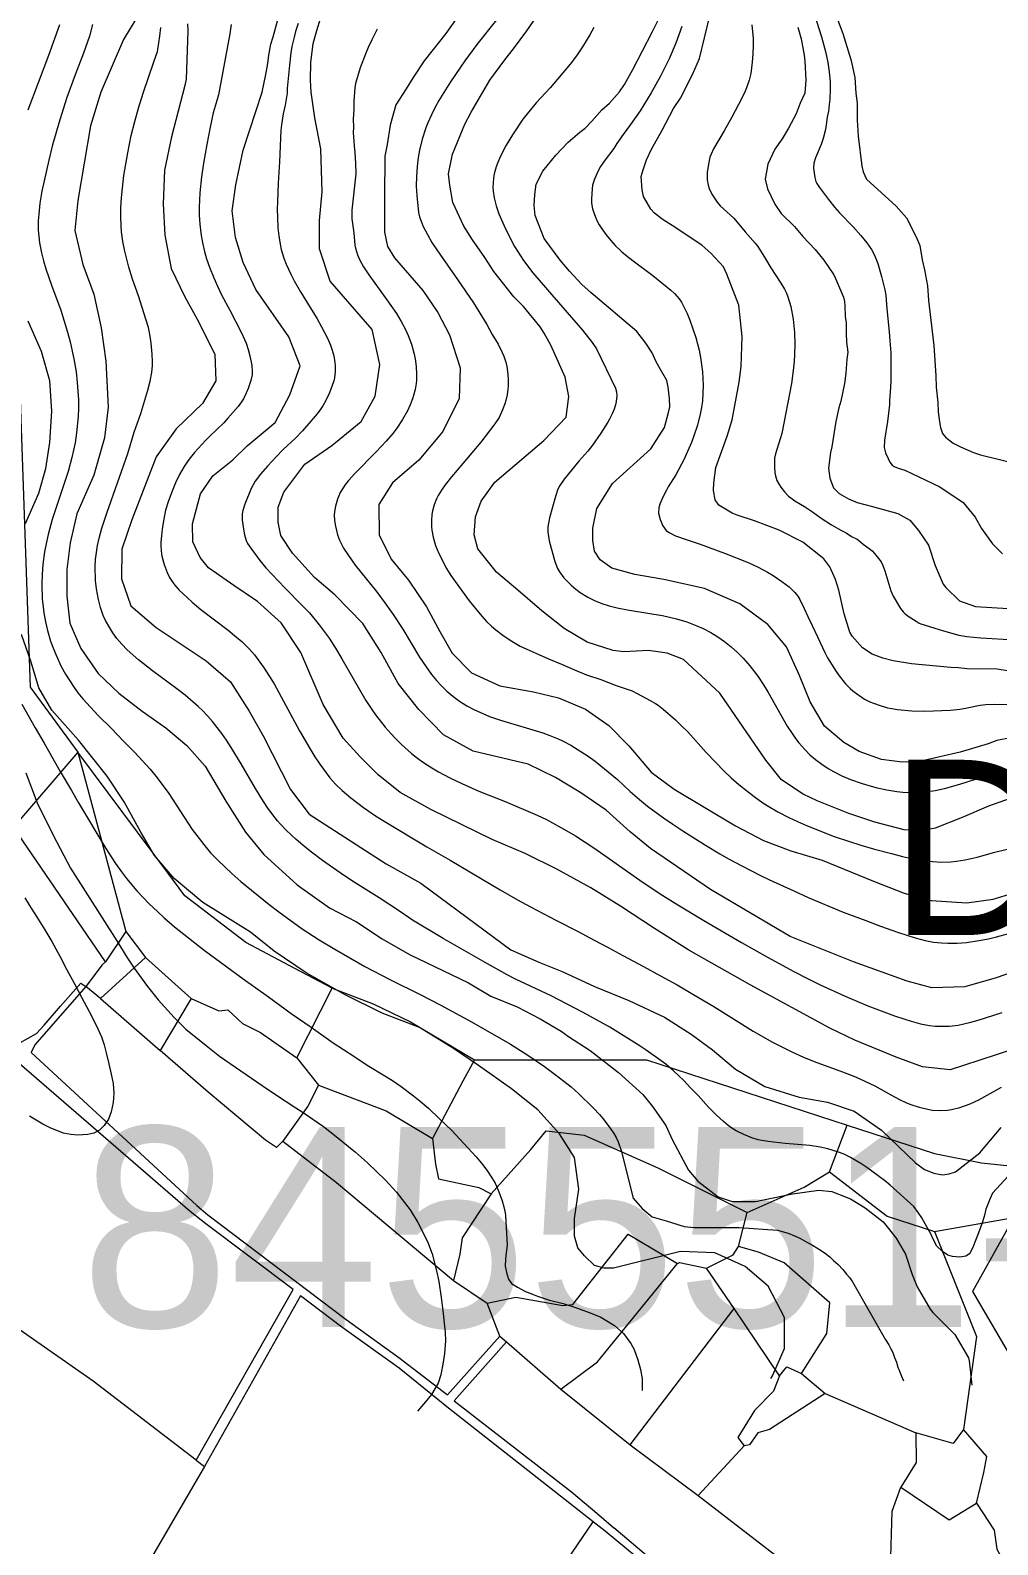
# Model space of a CAD drawing. Header units: metres. Extents: x 548946 to 557077, y 1838800 to 1845419.
# Drawn here: x 551254 to 551640, y 1842373 to 1842978 of the extents above; entities that cross this region are included whole.
import ezdxf
from ezdxf.enums import TextEntityAlignment as Align

# ---------------------------------------------------------------- set-up
doc = ezdxf.new("R2010")
doc.units = ezdxf.units.M
doc.header["$LTSCALE"] = 28
for name, color, linetype, lineweight in [('1', 7, 'Continuous', 13), ('10', 7, 'Continuous', 13), ('2', 7, 'Continuous', 13), ('55', 7, 'Continuous', 35)]:
    doc.layers.add(name, color=color, linetype=linetype, lineweight=lineweight)
doc.layers.add('61', color=7, linetype='Continuous')

msp = doc.modelspace()

# ---------------------------------------------------------------- linework, layer by layer
at = {"layer": '1'}
for points in [[(551298.32, 1842986.31), (551291.15, 1842974.49), (551282.12, 1842953.39), (551277.95, 1842940.03), (551272.87, 1842910.09), (551271.64, 1842898.13), (551274.9, 1842884.53), (551279.35, 1842872.77), (551282.2, 1842859.25), (551284.12, 1842846), (551285, 1842827.56), (551283.54, 1842815.32), (551279.31, 1842800.4), (551272.56, 1842784.9), (551269.84, 1842773.41), (551268.45, 1842762.73), (551268.48, 1842752.1), (551269.71, 1842741.23), (551274.09, 1842731.14), (551281.04, 1842721.11), (551289.28, 1842713.32), (551298.62, 1842706.06), (551308, 1842699.45), (551316.4, 1842692.46), (551323.79, 1842684.17), (551332.02, 1842670.16), (551339.92, 1842657.79), (551347.26, 1842648.85), (551360.45, 1842636.75), (551373.39, 1842627.6), (551384.21, 1842621.95), (551394.4, 1842615.18), (551405.43, 1842608.91), (551428.89, 1842597.57), (551437.86, 1842592.21), (551448.38, 1842587.95), (551457.54, 1842583.13), (551465.93, 1842578.21), (551468.92, 1842576.12), (551477.52, 1842570.58), (551488.87, 1842561.75), (551498.65, 1842552.99), (551502.5, 1842548.15), (551507.72, 1842540.63), (551510.24, 1842534.98), (551516.83, 1842522.7), (551520.62, 1842518.38), (551528.66, 1842512.12), (551534.34, 1842510.24), (551543.55, 1842510.22), (551558.35, 1842513.24), (551568.93, 1842514.69), (551574.05, 1842514.16), (551581.54, 1842511.33), (551587.45, 1842507.66), (551594.63, 1842502.08), (551599.72, 1842495.58), (551603.5, 1842489.18), (551606.2, 1842481.09), (551608.11, 1842476.14), (551613.38, 1842467.2), (551614.45, 1842465.91), (551623.21, 1842457.01), (551628.66, 1842447.71), (551628.93, 1842446.57), (551630.02, 1842436.78)], [(551645.34, 1842671.25), (551636.65, 1842668.19), (551626.19, 1842663.64), (551615.31, 1842659.43), (551610.1, 1842658.25), (551602.95, 1842658.66), (551591.28, 1842661.75), (551580.86, 1842665.24), (551568.17, 1842670.27), (551562.7, 1842672.95), (551553.95, 1842678.64), (551547.66, 1842686.49), (551529.34, 1842713.28), (551514.85, 1842726.81), (551508.29, 1842729.25), (551500.9, 1842730.33), (551491.06, 1842729.79), (551486.68, 1842730.33), (551476.35, 1842733.63), (551467.23, 1842739.11), (551458.18, 1842746.15), (551448.72, 1842754.43), (551440.16, 1842761.67), (551432.72, 1842771.01), (551431.26, 1842776.58), (551431.81, 1842783.77), (551433.99, 1842790.06), (551439.43, 1842797.61), (551459.02, 1842814.21), (551467.96, 1842823.63), (551469.07, 1842831.83), (551467.57, 1842839.5), (551464.82, 1842845.79), (551461.79, 1842852.31), (551459.21, 1842857.09), (551457.64, 1842859.71), (551450.86, 1842867.83), (551447.11, 1842871.72), (551439.11, 1842881.73), (551435.41, 1842887.4), (551430.54, 1842894.47), (551427.12, 1842899.92), (551422.74, 1842909.33), (551421.43, 1842916.29), (551420.92, 1842920.81), (551422.56, 1842928.62), (551427.54, 1842940.62), (551430.03, 1842945.48), (551437.46, 1842958.27), (551443.4, 1842966.32), (551446.96, 1842970.79), (551452.23, 1842978), (551460.72, 1842990.41)], [(551253.04, 1842946.36), (551261.32, 1842968.28), (551265.76, 1842980.5)], [(551278.79, 1842980.53), (551277.51, 1842975.83)], [(551334.14, 1842980.47), (551333.65, 1842976.74), (551329.13, 1842952.34), (551328.09, 1842949.17), (551327, 1842945.2), (551325.7, 1842939.4), (551324.4, 1842932.59), (551323.09, 1842925.13), (551322.28, 1842919.59), (551321.65, 1842913.28), (551321.45, 1842910.26), (551321.35, 1842907.29), (551321.41, 1842904.28), (551321.64, 1842900.66), (551322.16, 1842896.19), (551322.83, 1842892.64), (551323.53, 1842889.72), (551324.33, 1842886.91), (551325.46, 1842883.56), (551327.17, 1842879.27), (551328.65, 1842875.93), (551330.34, 1842872.49), (551333.61, 1842866.4), (551338.23, 1842857.24), (551339.51, 1842854.57), (551340.1, 1842853.12), (551340.94, 1842850.56), (551341.59, 1842848.04), (551342.38, 1842844.19), (551342.58, 1842841.79), (551342.51, 1842840.51), (551342.06, 1842838.3), (551340.92, 1842835), (551340.06, 1842832.91), (551339.02, 1842830.87), (551338.33, 1842829.77), (551336.88, 1842827.86), (551332.82, 1842823.13), (551331.17, 1842821.34), (551325.59, 1842816), (551323.83, 1842814.2), (551319.5, 1842809.49), (551317.85, 1842807.5), (551316.95, 1842806.28), (551315.33, 1842803.88), (551313.44, 1842800.64), (551311.89, 1842797.39), (551310.52, 1842793.97), (551309.13, 1842790.2), (551307.95, 1842786.4), (551307.2, 1842782.91), (551306.59, 1842778.84), (551306.25, 1842776.22), (551306.05, 1842773.69), (551306.03, 1842772.37), (551306.17, 1842770.12), (551306.5, 1842767.98), (551307.33, 1842764.73), (551308.55, 1842761.56), (551309.55, 1842759.56), (551310.8, 1842757.58), (551311.64, 1842756.49), (551313.42, 1842754.52), (551316.51, 1842751.52), (551318.58, 1842749.66), (551322.07, 1842746.76), (551332.95, 1842738.54), (551336.32, 1842735.73), (551338.39, 1842733.89), (551341.29, 1842731.06), (551343.49, 1842728.58), (551345.64, 1842725.72), (551347.29, 1842723.33), (551351.27, 1842717.08), (551361.48, 1842698.3), (551365.56, 1842691.21), (551367.61, 1842687.9), (551369.6, 1842684.93), (551373.59, 1842679.5), (551375.82, 1842676.92), (551378.45, 1842674.43), (551382.01, 1842671.46)], [(551656.39, 1842574.3), (551632.85, 1842566.56), (551621.39, 1842562.79), (551610.34, 1842564.01), (551599.74, 1842567.87), (551583.33, 1842574.64), (551573.26, 1842579.48), (551541.53, 1842596.78), (551516.98, 1842610.57), (551503.19, 1842619.23), (551489.63, 1842628.17), (551477.82, 1842635.51), (551464.3, 1842643.03), (551451.59, 1842649.22), (551438.44, 1842654.84), (551413.86, 1842666.82), (551401.6, 1842673.59), (551392.81, 1842680.66), (551385.69, 1842687.81), (551378.9, 1842695.39), (551370.88, 1842708.78), (551361.92, 1842729.58), (551354.09, 1842741.44), (551344.73, 1842749.87), (551335.24, 1842756.34), (551325.11, 1842763.33), (551321.72, 1842767.53), (551318.84, 1842773.73), (551318.67, 1842780.94), (551321.93, 1842792.99), (551326.8, 1842800.08), (551334.82, 1842806.6), (551340.59, 1842812.12), (551351.75, 1842821.43), (551357.62, 1842832.54), (551361.76, 1842844.08), (551357.19, 1842855.7), (551343.95, 1842874.53), (551338.97, 1842885.32), (551335.9, 1842895.32), (551334.56, 1842906.04), (551335.99, 1842916.47), (551338.92, 1842930.32), (551346.54, 1842953.46), (551348.02, 1842960.49), (551348.79, 1842964.89), (551349.17, 1842968.24), (551349.94, 1842972.65), (551350.87, 1842975.55), (551353.02, 1842983.42)], [(551360.92, 1842980.92), (551359.88, 1842977.61), (551359.28, 1842975.43), (551358.44, 1842971.69), (551358.02, 1842969.2), (551357.41, 1842964.23), (551356.56, 1842954.93), (551356.49, 1842953.03), (551356.07, 1842950.65), (551355.77, 1842948.23), (551354.9, 1842944.76), (551354.26, 1842940.32), (551354.03, 1842938.2), (551353.46, 1842925.58), (551352.93, 1842917.08), (551352.62, 1842909.75), (551352.56, 1842906.58), (551352.6, 1842903.43), (551352.82, 1842899.24), (551353.15, 1842895.97), (551353.69, 1842892.68), (551354.18, 1842890.54), (551355.23, 1842887.07), (551356.14, 1842884.69), (551357.93, 1842880.75), (551359.35, 1842878.04), (551361.87, 1842873.63)], [(551652.44, 1842604.02), (551639.77, 1842599.59), (551627.26, 1842595.95), (551614.07, 1842595.6), (551604.14, 1842598.25), (551582.69, 1842605.94), (551557.42, 1842616.15), (551525.65, 1842634.87), (551501.69, 1842651.2), (551493.58, 1842657.97), (551483.94, 1842666.62), (551473.87, 1842673.54), (551463.64, 1842679.65), (551452.74, 1842684.9), (551430.81, 1842690.2), (551418.98, 1842696.64), (551409.15, 1842706.82), (551400.85, 1842717.2), (551394.11, 1842729.58), (551386.71, 1842741.11), (551375.55, 1842752.56), (551367.41, 1842759.58), (551358.59, 1842769.18), (551354, 1842776.27), (551352.86, 1842781.65), (551352.86, 1842787.6), (551355.15, 1842793.56), (551363.58, 1842804.75), (551374.31, 1842812.32), (551386.09, 1842821.83), (551391.69, 1842832), (551393.48, 1842844.67), (551390.45, 1842858.56), (551373.64, 1842877.86), (551369.43, 1842890.82), (551369.45, 1842902.1), (551370.43, 1842913.58), (551369.98, 1842930.73), (551367.54, 1842943.16), (551366.11, 1842953.41), (551365.82, 1842958.2), (551366.02, 1842965.34), (551366.94, 1842972.82), (551368.37, 1842978.06), (551369.86, 1842982.81)], [(551423.78, 1842982.37), (551419.84, 1842976.84), (551411.18, 1842965.94), (551406.85, 1842959.34), (551404.08, 1842954.71), (551399.97, 1842948.39), (551397.6, 1842940.24), (551396.46, 1842932.49), (551395.47, 1842927.8), (551395.4, 1842911.51), (551395.4, 1842897.48), (551396.66, 1842891.72), (551399.45, 1842887.22), (551410.68, 1842874.18), (551416.71, 1842865.34), (551421.32, 1842856.45), (551425.57, 1842843.23), (551425.28, 1842831), (551418.75, 1842817.87), (551409.15, 1842806.42), (551398.62, 1842797.33), (551393.08, 1842788.72), (551393.3, 1842776.56), (551398.01, 1842766.9), (551405.03, 1842758.44), (551412.2, 1842747.8), (551417.45, 1842737.95), (551422.43, 1842729.23), (551430.15, 1842721.38), (551441.42, 1842716.3), (551454.96, 1842713.84), (551464.85, 1842711.45), (551475.66, 1842706.96), (551485.04, 1842700.35), (551493.06, 1842692.27), (551501.9, 1842681.71), (551511.17, 1842674.95), (551535.56, 1842660.36), (551546.81, 1842654.38), (551557.7, 1842650.29)], [(551440.15, 1842982.3), (551432.3, 1842972.44), (551427.52, 1842965.94), (551421.75, 1842957.56), (551417.15, 1842950.17), (551415.67, 1842947.47), (551414.13, 1842944.42), (551412.71, 1842941.22), (551411.93, 1842939.23), (551410.41, 1842934.6), (551409.4, 1842930.25)], [(551645.09, 1842722.15), (551640.18, 1842722.86), (551627.97, 1842722.99), (551624.63, 1842723.37), (551621.56, 1842723.53), (551605.89, 1842725.03), (551598.63, 1842726.24), (551594.45, 1842727.28), (551590.21, 1842728.83), (551586.35, 1842731.44), (551582.27, 1842736.05), (551581.31, 1842737.72), (551578.95, 1842745.07), (551576.85, 1842754.49), (551575.61, 1842758.67), (551573.25, 1842763.73), (551570.85, 1842767.01), (551562.46, 1842773.68), (551553.02, 1842778.44), (551543.2, 1842782.14), (551536.33, 1842784.41), (551534.21, 1842785.18), (551529.01, 1842788.4), (551527.5, 1842790.51), (551526.82, 1842794.25), (551526.98, 1842797.31), (551527.79, 1842803.5), (551532.21, 1842815.95), (551534.25, 1842822.54), (551537.1, 1842837.6), (551537.92, 1842843.79), (551538.33, 1842855.78), (551536.89, 1842868.32), (551532.17, 1842880.74), (551530.82, 1842883.63), (551525.9, 1842888.91), (551522.2, 1842892.3), (551515.89, 1842896.41), (551511.76, 1842899.24), (551506.28, 1842902.68), (551503.21, 1842905.12), (551501.75, 1842906.73), (551498.89, 1842911.74), (551498.32, 1842914.47), (551497.97, 1842919.77), (551498.69, 1842922.39), (551500.01, 1842926.35), (551502.06, 1842930.65), (551506.27, 1842938.25), (551510.87, 1842946.91), (551513.7, 1842951.04), (551518.47, 1842960.48), (551521.29, 1842966.9), (551525.25, 1842983.36)], [(551542.19, 1842980.4), (551542.65, 1842974.91), (551542.67, 1842972.06)], [(551575.85, 1842983.92), (551578.44, 1842976.85), (551581.65, 1842966.54), (551582.1, 1842964.81), (551583.24, 1842959.35), (551583.7, 1842953.06), (551584.16, 1842949.04), (551584.18, 1842942.19), (551584.25, 1842941.31)], [(551575.85, 1842983.92), (551578.44, 1842976.85), (551581.65, 1842966.54), (551582.1, 1842964.81), (551583.24, 1842959.35), (551583.7, 1842953.06), (551584.16, 1842949.04), (551584.18, 1842942.19), (551584.65, 1842935.89), (551586.03, 1842923.85), (551586.54, 1842921.62), (551587.89, 1842918.72), (551599.8, 1842907.89), (551603.88, 1842903.28), (551607.81, 1842895.6), (551609.22, 1842892.2), (551610.13, 1842886.46), (551611.09, 1842882.5), (551612.34, 1842876.04), (551612.75, 1842870.24), (551614.81, 1842852.19), (551615.69, 1842840.09), (551615.7, 1842835.52), (551616.39, 1842829.5), (551616.57, 1842825.71), (551617.03, 1842821.7), (551617.54, 1842819.47), (551618.33, 1842817.02), (551619.5, 1842815.63), (551622.58, 1842813.18), (551625.54, 1842811.74), (551630.62, 1842809.53), (551633.52, 1842808.59), (551647.64, 1842805.12)], [(551277.51, 1842975.83), (551275.14, 1842969.08), (551271.82, 1842960.42), (551268.48, 1842951.24), (551265.67, 1842942.39), (551262.76, 1842932.36), (551261.29, 1842926.28), (551258.56, 1842913.89), (551257.78, 1842909.06), (551257.29, 1842904.64), (551257.1, 1842902.09), (551257.03, 1842899.64), (551257.07, 1842898.26), (551257.25, 1842895.73), (551257.58, 1842893.18), (551258.32, 1842889.25), (551259.13, 1842886.03), (551260.12, 1842882.8), (551262.36, 1842876.39), (551266.07, 1842866.36), (551268.8, 1842857.59), (551269.87, 1842853.69), (551271.26, 1842846.93), (551272.22, 1842841.69), (551272.69, 1842837.43), (551273.1, 1842830.55), (551273.14, 1842827.22), (551272.98, 1842823.82), (551272.38, 1842817.27), (551271.79, 1842813.39), (551270.46, 1842807.51), (551269.05, 1842801.93), (551262.69, 1842782.73), (551261.06, 1842776.73), (551260.33, 1842773.65), (551259.57, 1842769.79), (551258.93, 1842764.72), (551258.64, 1842760.78), (551258.52, 1842756.8), (551258.7, 1842750.9), (551259, 1842747.78), (551259.32, 1842745.42), (551259.96, 1842741.79), (551260.75, 1842738.31), (551262, 1842734.15), (551263.18, 1842731.01), (551264.24, 1842728.47), (551266.27, 1842723.96), (551267.99, 1842720.86), (551271.17, 1842715.91), (551272.93, 1842713.5), (551274.94, 1842711.09), (551281.04, 1842704.37), (551286.33, 1842699.16), (551291.04, 1842694.24), (551295.56, 1842689.76), (551301.74, 1842682.93), (551304.09, 1842680.19), (551307.02, 1842676.31), (551309.22, 1842673.17), (551318.62, 1842658.89), (551324.19, 1842651.59), (551325.87, 1842649.57), (551328.9, 1842646.45), (551334.38, 1842641.23)], [(551497.16, 1842572.58), (551485.38, 1842579.8), (551474.69, 1842585.76), (551461.99, 1842592.32), (551447.75, 1842599.09), (551444.43, 1842600.81), (551435.57, 1842605.67), (551418.84, 1842615.24), (551406.62, 1842622.66), (551401.39, 1842626.21), (551393.28, 1842631.52), (551383.74, 1842637.52), (551379.03, 1842640.6), (551370.69, 1842646.39), (551365.65, 1842650.16), (551362.75, 1842652.54), (551360.05, 1842654.89), (551356.13, 1842658.54), (551353.84, 1842660.91), (551352.68, 1842662.24), (551350.78, 1842664.66), (551348.56, 1842667.82), (551346.44, 1842671.07), (551343.89, 1842675.23), (551338.1, 1842685.12), (551334.21, 1842691.58), (551332.33, 1842694.54), (551330.47, 1842697.16), (551328.61, 1842699.6), (551326.7, 1842701.99), (551324.74, 1842704.27), (551322.67, 1842706.39), (551320.93, 1842708.03), (551315.75, 1842712.5), (551312.42, 1842715.09), (551302.73, 1842722.28), (551297.18, 1842726.63), (551292.63, 1842730.66), (551290.45, 1842732.88), (551288.52, 1842735.12), (551286.83, 1842737.47), (551285.64, 1842739.37), (551283.97, 1842742.39), (551283.05, 1842744.39), (551282.62, 1842745.51), (551281.96, 1842747.56), (551281.13, 1842750.79), (551280.31, 1842755.03), (551279.99, 1842758.34), (551279.87, 1842763.87), (551279.99, 1842766.67), (551280.3, 1842769.46), (551280.79, 1842772.31), (551281.45, 1842775.28), (551282.51, 1842779.17), (551284.62, 1842785.57), (551292.89, 1842809.06), (551295.34, 1842817.6), (551298.04, 1842825.01), (551300.92, 1842834.42), (551301.84, 1842837.92), (551302.45, 1842841.44), (551302.7, 1842844.24), (551302.74, 1842845.82), (551302.65, 1842848.74), (551302.23, 1842853.2), (551301.83, 1842855.94), (551301.12, 1842859.36), (551300.11, 1842862.73), (551297.07, 1842872.07), (551294.77, 1842878.66), (551293.28, 1842883.54), (551291.68, 1842889.86), (551290.93, 1842893.74), (551290.39, 1842897.64), (551290.17, 1842900.15), (551290.04, 1842903.54), (551290.11, 1842907.26), (551290.34, 1842911.17), (551290.68, 1842915.09), (551291.31, 1842920.16), (551292.84, 1842929.25), (551294.24, 1842936.13), (551295.64, 1842941.67), (551297.13, 1842947.01), (551298.95, 1842953.08), (551303.28, 1842965.53), (551304.66, 1842969.74), (551304.85, 1842970.5), (551305.71, 1842975.82), (551306.1, 1842979.33)], [(551479.02, 1842979.25), (551477.37, 1842976.33), (551474.5, 1842971.57), (551472.13, 1842968), (551469.55, 1842964.58), (551461.63, 1842955.13), (551455.92, 1842949.11), (551453.52, 1842946.28), (551450.66, 1842942.62), (551446.46, 1842936.45), (551443.98, 1842932.31), (551441.58, 1842927.66), (551440.63, 1842925.38), (551440.03, 1842923.63), (551439.24, 1842920.78), (551438.93, 1842919.06), (551438.71, 1842915.29), (551438.74, 1842913.92), (551439.16, 1842911.28), (551439.94, 1842908), (551441.05, 1842904.79)], [(551514.18, 1842979.64), (551511.8, 1842972.98), (551509.16, 1842966.76), (551505.64, 1842959.78), (551501.94, 1842953.21), (551497.51, 1842945.97), (551493.71, 1842940.48), (551490.71, 1842936.53), (551488.15, 1842932.91), (551486.98, 1842930.99), (551483.15, 1842925.82), (551481.73, 1842923.71), (551480.8, 1842922.02), (551479.28, 1842918.61), (551478.73, 1842917.07), (551478.52, 1842916.23), (551478.31, 1842914.77), (551478.07, 1842910.8), (551478.09, 1842909.18), (551478.19, 1842908.33), (551478.53, 1842906.87), (551479.7, 1842903.49), (551480.36, 1842901.94), (551481.18, 1842900.49), (551482.25, 1842898.85), (551484, 1842896.47), (551485.8, 1842894.23), (551487.56, 1842892.23), (551489.88, 1842889.94), (551491.75, 1842888.35), (551494.77, 1842885.99), (551502.53, 1842880.18), (551509.77, 1842874.38), (551511.3, 1842872.98), (551513.16, 1842870.86), (551513.99, 1842869.54), (551515.38, 1842866.91), (551516.27, 1842865.06), (551517.38, 1842862.35), (551519.75, 1842855.45), (551521.03, 1842850.41), (551521.65, 1842847.43), (551522.45, 1842841.76), (551522.68, 1842836.41), (551522.37, 1842830.1), (551522.04, 1842827.46), (551521.55, 1842824.76), (551520.4, 1842820.36), (551519, 1842816.13), (551518, 1842813.51), (551515.87, 1842808.65), (551515.15, 1842806.83), (551511.73, 1842800.52), (551508.74, 1842795.7), (551508, 1842794.37), (551506.54, 1842791.58)], [(551560.51, 1842979.42), (551561.81, 1842974.74), (551563.06, 1842968.28), (551563.34, 1842965.77), (551563.7, 1842958.19), (551563.27, 1842953.06), (551561.45, 1842949.04), (551559.9, 1842944.79), (551556.74, 1842939.1), (551554.19, 1842934.74), (551551.36, 1842930.6), (551548.48, 1842924.68), (551547.39, 1842918.71), (551548.35, 1842914.76), (551551.32, 1842908.75), (551553.79, 1842904.96), (551559.21, 1842899.74), (551562.46, 1842895.79), (551567.38, 1842890.51), (551570.91, 1842886.34), (551574.89, 1842880.44), (551575.56, 1842879), (551578.71, 1842871.48), (551579.16, 1842869.75), (551579.33, 1842868.25), (551579.35, 1842863.68), (551579.86, 1842861.45), (551579.87, 1842856.88), (551579.99, 1842853.59), (551580.45, 1842849.57), (551580.02, 1842846.73), (551579.64, 1842841.1), (551579.1, 1842836.97), (551577.62, 1842829.94), (551576.9, 1842827.32), (551575.75, 1842821.85), (551574.11, 1842811.75), (551573.62, 1842809.41), (551572.8, 1842803.22)], [(551542.67, 1842972.06), (551542.54, 1842968.79), (551542.31, 1842965.43), (551542.04, 1842963.15), (551541.68, 1842960.93), (551541.05, 1842958.24), (551540.06, 1842955.11), (551539.51, 1842953.79), (551538.19, 1842951.07), (551534.09, 1842943.4), (551531.06, 1842938.02), (551526.8, 1842930.81), (551525.84, 1842928.72), (551525.39, 1842927.4), (551524.76, 1842924.71), (551524.29, 1842921.29), (551524.26, 1842918.38), (551524.64, 1842916.24), (551525.06, 1842915.01), (551526.2, 1842912.69), (551528.26, 1842909.53), (551529.51, 1842908.06), (551530.78, 1842906.81), (551534.93, 1842903.12), (551539.52, 1842897.62), (551543.43, 1842893.08), (551544.48, 1842891.73), (551547.65, 1842886.91), (551549.76, 1842883.27), (551553.76, 1842877.14), (551555.18, 1842874.79), (551556.02, 1842873.07), (551556.55, 1842871.7), (551557.67, 1842867.81), (551558.63, 1842862.73), (551559.16, 1842857.36), (551559.29, 1842852.74), (551559.19, 1842848.63), (551559.03, 1842845.81), (551558.7, 1842842.24), (551557.91, 1842836.97), (551554.05, 1842817.12), (551553.51, 1842814.96), (551551.6, 1842808.9), (551551.23, 1842807.14), (551551.13, 1842806), (551551.14, 1842803.66), (551551.38, 1842801.3), (551551.6, 1842800.15), (551552.17, 1842798.34), (551553.04, 1842796.65), (551553.7, 1842795.66), (551555.19, 1842793.8), (551556.84, 1842792.08), (551557.73, 1842791.3), (551559.28, 1842790.22), (551563.17, 1842787.87), (551566.37, 1842785.81), (551569.82, 1842783.26), (551573.93, 1842780.5), (551577.62, 1842778.39), (551579.77, 1842777.34), (551581.92, 1842775.97), (551584.17, 1842774.79), (551584.71, 1842774.42)], [(551409.4, 1842930.25), (551408.87, 1842927.27), (551408.39, 1842923.69), (551408.12, 1842919.71), (551408.1, 1842915.86), (551408.32, 1842912.19), (551408.97, 1842905.37), (551409.41, 1842903.56), (551410.79, 1842899.79), (551414.36, 1842893.36), (551414.9, 1842892.51), (551417.54, 1842888.73), (551420.53, 1842884.25), (551424.6, 1842878.57), (551431.01, 1842869.27), (551436.29, 1842860.63), (551438.46, 1842856.58), (551440.74, 1842852.77), (551442.4, 1842849.45), (551443.01, 1842847.97), (551443.84, 1842845.5), (551444.27, 1842843.83), (551444.7, 1842840.83), (551444.81, 1842838.52), (551444.76, 1842836.1), (551444.66, 1842834.8), (551444.33, 1842832.53), (551443.81, 1842830.25), (551443.42, 1842828.94), (551442.56, 1842826.51), (551441.17, 1842823.51), (551439.49, 1842820.88), (551433.89, 1842813.57), (551426.64, 1842805.13), (551422.18, 1842799.74), (551419.64, 1842796.5), (551418.14, 1842794.4), (551416.83, 1842792.23), (551416.21, 1842790.96), (551415.28, 1842788.56), (551414.61, 1842786.1), (551414.36, 1842784.74), (551414.13, 1842782.31), (551414.17, 1842779.82), (551414.32, 1842778.39), (551414.82, 1842775.69), (551415.79, 1842772.29), (551417.09, 1842769.15), (551420.2, 1842763.17), (551421.9, 1842760.33), (551429.28, 1842750.14), (551434.3, 1842744.07), (551436.13, 1842741.99), (551438.14, 1842740.04), (551439.83, 1842738.58), (551442.6, 1842736.44), (551445.55, 1842734.46), (551449.61, 1842732.14), (551460.87, 1842727.05), (551466.06, 1842724.94), (551471.25, 1842722.64), (551476.03, 1842720.67), (551481.8, 1842718.73), (551487.97, 1842716.33), (551493.11, 1842714.7)], [(551441.05, 1842904.79), (551443.68, 1842898.86), (551447.31, 1842891.81), (551450.91, 1842886.2), (551454.67, 1842881.31), (551460.45, 1842874.41), (551474.43, 1842858.41), (551478.34, 1842853.39), (551480.06, 1842850.88), (551487.63, 1842835.15), (551488.07, 1842833.75), (551488.17, 1842832.06), (551487.95, 1842829.88), (551487.67, 1842828.53), (551487.14, 1842826.77), (551486.37, 1842824.91), (551485.32, 1842822.79), (551484.65, 1842821.63), (551481.85, 1842817.13), (551478.42, 1842812.35), (551476.59, 1842810), (551473.02, 1842805.99), (551467.23, 1842798.81), (551465.48, 1842796.32), (551464.7, 1842794.81), (551463.65, 1842791.85), (551461.28, 1842783.35), (551460.63, 1842779.8), (551460.61, 1842777.81), (551461.17, 1842774.2), (551463.42, 1842765.88), (551464.47, 1842763.14), (551465.25, 1842761.74), (551467.02, 1842759.44), (551469.99, 1842756.43), (551471.77, 1842754.88), (551473.56, 1842753.53), (551476.6, 1842751.65), (551479.31, 1842750.31), (551482.18, 1842749.17), (551485.2, 1842748.21), (551488.36, 1842747.38), (551492.4, 1842746.56), (551502.14, 1842745.06), (551506.47, 1842744.28), (551512.05, 1842743.06), (551516.16, 1842741.79), (551520.12, 1842740.25), (551522.64, 1842739.13), (551525.72, 1842737.55), (551528.52, 1842735.82), (551531.19, 1842733.92), (551533.87, 1842731.84), (551536.43, 1842729.6), (551538.72, 1842727.25), (551541.32, 1842724.22), (551544.56, 1842720.06), (551546.79, 1842716.69), (551548.48, 1842713.88), (551556.31, 1842700.15), (551558.23, 1842697.13), (551559.55, 1842695.23), (551560.95, 1842693.41), (551563.25, 1842690.74), (551565.33, 1842688.69), (551567.62, 1842686.75), (551570.08, 1842684.93), (551572.65, 1842683.26), (551574.73, 1842682.05), (551578.09, 1842680.34), (551581.57, 1842678.84), (551586.19, 1842677.22), (551589.83, 1842676.11), (551592.23, 1842675.48), (551596.12, 1842674.67), (551600.04, 1842674.08), (551602.5, 1842673.81), (551604.97, 1842673.65), (551608.97, 1842673.69), (551611.56, 1842673.89), (551615.36, 1842674.46), (551619.12, 1842675.28), (551625.25, 1842676.94), (551634.46, 1842679.87), (551637.83, 1842681.13), (551640.06, 1842681.77), (551642.05, 1842682.46)], [(551361.87, 1842873.63), (551368.48, 1842862.82), (551370.28, 1842859.74), (551372.61, 1842855.16), (551373.8, 1842852.33), (551374.35, 1842850.8), (551375.13, 1842848.1), (551375.62, 1842845.49), (551375.75, 1842844.1), (551375.73, 1842841.68), (551375.42, 1842839.34), (551375.13, 1842838.07), (551374.41, 1842835.82), (551373.26, 1842833), (551371.95, 1842830.22), (551370.75, 1842828.09), (551370, 1842826.95), (551368.48, 1842824.97), (551362.66, 1842818.06), (551359.81, 1842815.19), (551354.92, 1842810.61), (551352.07, 1842807.8), (551348.63, 1842804.05), (551345.86, 1842800.86), (551343.77, 1842798.06), (551342.17, 1842795.11), (551339.54, 1842788.81), (551338.79, 1842786.29), (551338.67, 1842785.6), (551338.58, 1842784.92), (551338.57, 1842782.52), (551339.05, 1842778.87), (551339.51, 1842776.54), (551340.19, 1842774.31), (551340.44, 1842773.72), (551340.72, 1842773.15), (551341.96, 1842771.19), (551345.6, 1842766.29), (551347.96, 1842763.37), (551355.56, 1842755.42), (551362.68, 1842748.26), (551365.37, 1842745.34), (551369.26, 1842740.64), (551373.26, 1842735.22), (551375.84, 1842731.27), (551378.38, 1842727.07), (551387.97, 1842710.44), (551390.32, 1842706.75), (551391.81, 1842704.64), (551395.65, 1842699.75), (551398.04, 1842697), (551399.6, 1842695.34), (551402.13, 1842692.84), (551406.19, 1842689.24), (551408.59, 1842687.34), (551410.64, 1842685.85), (551414.35, 1842683.43), (551417.02, 1842681.85), (551421.47, 1842679.54), (551426.32, 1842677.25), (551433.14, 1842674.21), (551443.55, 1842670.05), (551456.44, 1842664.57), (551460.08, 1842662.77), (551468.23, 1842658.37), (551471.68, 1842656.28), (551479.43, 1842651.27), (551497.33, 1842638.6), (551505.5, 1842633.17), (551512.56, 1842628.75), (551523, 1842622.45), (551538.01, 1842613.7), (551548.35, 1842607.89), (551558.91, 1842602.14), (551564.3, 1842599.33), (551569.49, 1842596.8), (551579.38, 1842592.25), (551584.06, 1842590.22), (551588.53, 1842588.44), (551599.15, 1842584.41), (551603.26, 1842583.03), (551605.8, 1842582.26), (551609.56, 1842581.25), (551613.13, 1842580.54), (551615.36, 1842580.29), (551617.56, 1842580.2), (551621.02, 1842580.3), (551624.5, 1842580.72), (551626.75, 1842581.17), (551629.63, 1842581.88), (551632.53, 1842582.7), (551642.17, 1842585.66)], [(551252.02, 1842781.14), (551257.25, 1842793.21), (551260.05, 1842803.02), (551261.72, 1842813.48), (551262.49, 1842826.02), (551261.76, 1842838.12), (551258.36, 1842849.76), (551253.08, 1842861.94)], [(551572.8, 1842803.22), (551573.26, 1842799.2), (551574.72, 1842795.31), (551577.02, 1842793.03), (551580.81, 1842790.92), (551584.27, 1842789.54), (551590.3, 1842787.94), (551600.45, 1842785.07), (551605.28, 1842782.42), (551608.76, 1842778.3), (551612.65, 1842772.46), (551615.36, 1842764.38), (551618.5, 1842756.87), (551619.68, 1842755.48), (551625.11, 1842750.25), (551631.47, 1842747.93), (551644.52, 1842747.14)], [(551506.54, 1842791.58), (551505.36, 1842788.76), (551505.01, 1842787.39), (551504.91, 1842785.25), (551505.47, 1842782.76), (551506.54, 1842780.2), (551507.95, 1842778.35), (551508.47, 1842777.9), (551509.05, 1842777.48), (551511.63, 1842776.22), (551515.96, 1842774.67), (551521.54, 1842772.81), (551531.24, 1842769.29), (551540.65, 1842765.47), (551544.6, 1842763.66), (551548.42, 1842761.63), (551550.64, 1842760.31), (551554.15, 1842757.95), (551557.05, 1842755.74), (551559.31, 1842753.57), (551560.47, 1842752.04), (551561.24, 1842750.71), (551563.02, 1842747.14), (551564.45, 1842743.95), (551566.23, 1842740.4), (551571.39, 1842729.34), (551572.37, 1842727.48), (551575.76, 1842721.94), (551577.05, 1842720.2), (551579.6, 1842717.1), (551581.36, 1842715.21), (551582.45, 1842714.29), (551583.97, 1842713.17), (551587.2, 1842710.94), (551589.32, 1842709.86), (551590.75, 1842709.3), (551593.45, 1842708.35), (551596.29, 1842707.51), (551597.99, 1842707.13), (551600.31, 1842706.76), (551606, 1842706.27), (551611.3, 1842706.14), (551621.48, 1842706.51), (551625.25, 1842706.92), (551627.47, 1842707.27), (551633.36, 1842708.55), (551635.63, 1842708.78), (551639.08, 1842708.92), (551646.65, 1842708.81)], [(551584.71, 1842774.42), (551586.62, 1842772.79), (551589.57, 1842770.67), (551590.15, 1842770.14), (551591.07, 1842769.12), (551593.8, 1842765.76), (551594.52, 1842764.37), (551595.29, 1842762.16), (551597.66, 1842754.18), (551598.53, 1842752.01), (551601.55, 1842747.16), (551602.58, 1842745.76), (551603.24, 1842745.1), (551604.58, 1842744.1), (551607.84, 1842742.02), (551609, 1842741.33), (551609.68, 1842741.02), (551610.98, 1842740.55), (551615.26, 1842739.31), (551618.67, 1842738.16), (551624.81, 1842736.53), (551628.05, 1842735.94), (551633.64, 1842735.36), (551647.03, 1842734.65)], [(551298.04, 1842657.72), (551291.34, 1842669.85), (551284.6, 1842680.16), (551273.21, 1842694.56), (551262.5, 1842706.58), (551257.38, 1842715.41), (551254.28, 1842725.66), (551250.43, 1842736.72)], [(551493.11, 1842714.7), (551494.29, 1842714.22), (551496.34, 1842713.21), (551501.54, 1842710.42), (551503.6, 1842709.22), (551504.71, 1842708.46), (551506.67, 1842706.91), (551511.62, 1842702.61), (551514.09, 1842700.32), (551516.52, 1842697.81), (551523.92, 1842689.63), (551531.18, 1842682.07), (551533.85, 1842679.49), (551536.96, 1842676.81), (551543.02, 1842671.99), (551546.5, 1842669.51), (551548.91, 1842667.99), (551552.58, 1842665.87), (551556.87, 1842663.65), (551560.33, 1842662.01), (551563.91, 1842660.45), (551575.01, 1842656.04), (551580.68, 1842654.13), (551585.64, 1842652.59), (551591.1, 1842651.01), (551597.91, 1842649.29), (551602.33, 1842648.06), (551605.93, 1842647.29), (551611.91, 1842646.29), (551614.24, 1842645.99), (551617.94, 1842645.82), (551621.6, 1842645.96), (551623.87, 1842646.2), (551627.41, 1842646.75), (551632.09, 1842647.76), (551639.25, 1842649.83), (551647.99, 1842651.86)], [(551252.12, 1842681.5), (551256.6, 1842669.48), (551263.18, 1842656.29)], [(551382.01, 1842671.46), (551387.05, 1842667.62), (551391.86, 1842664.32), (551395.23, 1842662.14), (551412.27, 1842651.93), (551421.66, 1842646.56), (551441.65, 1842634.73), (551448.5, 1842630.8), (551453.74, 1842627.96), (551463.77, 1842622.64), (551472.48, 1842618.24), (551479.19, 1842614.59), (551484.76, 1842611.7), (551490.62, 1842608.43), (551498.87, 1842604.11), (551505.71, 1842600.31), (551512.33, 1842596.75), (551518.6, 1842593.09), (551526.94, 1842588.07), (551542.71, 1842578.28), (551550.4, 1842573.93), (551555.19, 1842571.42), (551558.13, 1842569.98), (551562.77, 1842567.89), (551567.09, 1842566.13), (551578.35, 1842562.07), (551583.6, 1842559.95), (551587.32, 1842558.33), (551591.3, 1842556.39), (551597.6, 1842552.87), (551601.09, 1842551.01), (551603.95, 1842549.68), (551605.67, 1842549), (551609.01, 1842547.89), (551612.39, 1842547.05), (551614.16, 1842546.75), (551617.17, 1842546.52), (551620.17, 1842546.7), (551621.04, 1842546.82), (551621.93, 1842546.97), (551625.27, 1842547.8), (551629.36, 1842549.22), (551632.8, 1842550.82), (551641.87, 1842555.9)], [(551263.18, 1842656.29), (551269.98, 1842643.4), (551288.46, 1842614.41), (551292.51, 1842607.88), (551295.45, 1842603.4), (551300.74, 1842596.07), (551304.92, 1842590.79), (551311.31, 1842583.78), (551316.08, 1842579.05), (551324.22, 1842572.55), (551329.51, 1842568.27), (551337.95, 1842562.38), (551346.47, 1842556.59), (551351.88, 1842552.89), (551359.96, 1842547.62), (551362.86, 1842545.7), (551371.07, 1842540.16), (551376.13, 1842536.23), (551383.76, 1842529.95), (551388.57, 1842525.7), (551395.82, 1842518.71), (551400.22, 1842513.93), (551405.67, 1842506.81), (551408.76, 1842501.87), (551412.58, 1842494.16), (551414.42, 1842489.35), (551416.22, 1842482.54), (551417.13, 1842478.28), (551418.03, 1842471.82), (551418.83, 1842465.45), (551419.21, 1842461.6), (551419.58, 1842457.94), (551419.81, 1842454.54), (551419.4, 1842449.45), (551418.88, 1842445.96), (551417.89, 1842440.98), (551416.79, 1842437.61), (551414.12, 1842433.09), (551411.82, 1842430.14), (551408.52, 1842426.46)], [(551549.74, 1842439.44), (551550.32, 1842440.49), (551555.17, 1842451.47), (551555.17, 1842463.92), (551548.69, 1842476.34), (551539.4, 1842484.26), (551527.3, 1842489.75), (551513.62, 1842490.25), (551486.81, 1842483.59), (551483.19, 1842483.59), (551479.24, 1842484.57), (551475.3, 1842488.48), (551472.66, 1842491.73), (551471.35, 1842496.29), (551471.35, 1842503.45), (551472.99, 1842515.17), (551471.33, 1842527.76), (551465.34, 1842537.26), (551456.63, 1842546.8), (551446.11, 1842555.22), (551432.88, 1842564.59), (551422.95, 1842571.39), (551409.34, 1842579.67), (551394.48, 1842585.47), (551379.68, 1842592.83), (551364.07, 1842601.51), (551351.3, 1842610.29), (551341.93, 1842617.81), (551322.81, 1842629.69), (551311.37, 1842639.28), (551303.48, 1842648.41), (551298.04, 1842657.72)], [(551557.7, 1842650.29), (551570.23, 1842646.54), (551590.78, 1842638.14), (551602.93, 1842633.41), (551613.74, 1842630.44), (551627.99, 1842629.5), (551638.58, 1842630.95), (551654.31, 1842635.77)], [(551334.38, 1842641.23), (551337.95, 1842638.02), (551349.37, 1842628.86), (551353.24, 1842625.9), (551362.46, 1842619.2), (551369.28, 1842614.74), (551375.49, 1842610.97), (551387.52, 1842604.1), (551397.76, 1842598.76), (551409.91, 1842592.74), (551417.68, 1842588.77), (551430.17, 1842581.95), (551445.68, 1842573.05), (551452.7, 1842568.71), (551459.3, 1842564.18), (551463.6, 1842561.01), (551466.98, 1842558.35), (551469.9, 1842555.97), (551472.84, 1842553.41), (551478.9, 1842547.49), (551481.25, 1842544.95), (551482.61, 1842543.32), (551485.55, 1842539.54), (551487.05, 1842537.34), (551487.92, 1842535.81), (551488.74, 1842534.04), (551489.93, 1842530.56), (551494.7, 1842511.59), (551498.32, 1842507.36), (551502.27, 1842504.1), (551507.86, 1842502.48), (551515.09, 1842500.2), (551519.04, 1842499.87), (551524.3, 1842499.87), (551537.13, 1842499.87), (551552.35, 1842498.71), (551556.65, 1842497.61), (551559.18, 1842496.54), (551561.32, 1842495.54), (551564.16, 1842494), (551566.33, 1842492.76), (551569.87, 1842490.68), (551571.55, 1842489.38), (551573.23, 1842488.07), (551574.8, 1842486.63), (551576.64, 1842484.97), (551578.52, 1842483.06), (551580.01, 1842481.22), (551581.33, 1842479.75), (551582.29, 1842478.1), (551595.38, 1842455.14), (551596.79, 1842452.92)], [(551251.68, 1842631.48), (551254.67, 1842626.68), (551255.75, 1842625.17), (551259.7, 1842618.73), (551262.56, 1842614.04), (551265.68, 1842608.25), (551268.35, 1842603.03), (551271.44, 1842597.49), (551274.42, 1842591.81), (551277.4, 1842586.12), (551280.07, 1842580.9), (551282.32, 1842576.01), (551283.36, 1842572.74), (551284.26, 1842569.57), (551285.31, 1842565.16), (551286.2, 1842561.11), (551287.05, 1842557.3), (551287.27, 1842553.55), (551286.99, 1842549.73), (551286.18, 1842546.09), (551285.17, 1842543.07), (551283.46, 1842540.58), (551281.55, 1842538.7), (551279.3, 1842537.54), (551276.85, 1842536.98), (551272.84, 1842536.73), (551270.16, 1842537.03), (551267.19, 1842537.54), (551262.16, 1842539.44), (551258.93, 1842541.05), (551253.61, 1842544.3)], [(551644.47, 1842520.27), (551638.3, 1842513.48), (551637.2, 1842511.2), (551636.53, 1842509.47), (551635.57, 1842507.08), (551634.92, 1842504.22), (551634.09, 1842501.72), (551633.08, 1842498.7), (551632.04, 1842495.92), (551631.16, 1842493.92), (551630.41, 1842491.8), (551629.09, 1842489.24), (551627.56, 1842488.42), (551625.21, 1842488), (551622.28, 1842488.27), (551620.44, 1842488.79), (551618.24, 1842490.28), (551616.08, 1842492.41), (551614.61, 1842495.13), (551613.58, 1842497.27), (551611.97, 1842500.1), (551610.01, 1842503.64), (551608.6, 1842505.86), (551606.8, 1842508.16), (551597.43, 1842516.79), (551595.17, 1842518.6), (551588.1, 1842523.81), (551585.69, 1842525.36), (551581.49, 1842527.81), (551579.27, 1842528.98), (551577.12, 1842529.84), (551572.54, 1842531.21), (551569.49, 1842531.93), (551565.35, 1842532.63), (551555.48, 1842533.42), (551548.72, 1842534.13), (551546.1, 1842534.55), (551544.66, 1842534.89), (551542.07, 1842535.68), (551538.88, 1842536.96), (551535.89, 1842538.48), (551533.73, 1842539.83), (551532.61, 1842540.63), (551530.75, 1842542.19), (551528.05, 1842544.71), (551524.78, 1842547.95), (551520.68, 1842552.58), (551517.68, 1842555.6), (551515, 1842558.53), (551513.01, 1842560.48), (551510.84, 1842562.44), (551507.77, 1842565.07), (551506.83, 1842565.79), (551499.94, 1842570.69), (551497.16, 1842572.58)], [(551596.79, 1842452.92), (551597.58, 1842451.63), (551598.44, 1842449.84), (551599.18, 1842447.92), (551599.93, 1842445.99), (551600.42, 1842444.03), (551601.14, 1842442.36), (551601.88, 1842440.43), (551602.76, 1842438.6)]]:
    msp.add_lwpolyline(points, dxfattribs=at)
at = {"layer": '10'}
for p, q in [((551272.91, 1842689.7), (551247.2, 1842659.76)), ((551272.91, 1842689.7), (551292.06, 1842618.09)), ((551283.89, 1842605.96), (551247.2, 1842659.76)), ((551292.06, 1842618.09), (551283.89, 1842605.96)), ((551292.06, 1842618.09), (551299.96, 1842607.66)), ((551299.96, 1842607.66), (551282.01, 1842591.35)), ((551299.96, 1842607.66), (551318.19, 1842591.35)), ((551282.01, 1842591.35), (551276.1, 1842596.1)), ((551360.38, 1842567.61), (551374.52, 1842595.4)), ((551259.38, 1842580.69), (551266, 1842588.22)), ((551282.01, 1842591.35), (551305.79, 1842570.52)), ((551318.19, 1842591.35), (551305.79, 1842570.52)), ((551360.38, 1842567.61), (551369.06, 1842556.7)), ((551545.88, 1842551.84), (551580.27, 1842540.68)), ((551573.21, 1842522.12), (551580.27, 1842540.68)), ((551536.74, 1842492.25), (551540.27, 1842505.75)), ((551615.11, 1842498.28), (551646.75, 1842503.76)), ((551422.9, 1842478.6), (551436.35, 1842469.65)), ((551535.05, 1842467.4), (551524.06, 1842483.63)), ((551441.43, 1842456.46), (551436.35, 1842469.65)), ((551553.22, 1842440.59), (551535.05, 1842467.4)), ((551441.43, 1842456.46), (551444.09, 1842454.13)), ((551444.09, 1842454.13), (551465.86, 1842435.21)), ((551561.96, 1842441.43), (551571.47, 1842433.49)), ((551571.47, 1842433.49), (551607.61, 1842417.82)), ((551493.5, 1842412.94), (551520.72, 1842392.74)), ((551520.72, 1842392.74), (551539.07, 1842412.61)), ((551536.49, 1842415.92), (551539.07, 1842412.61)), ((551320.21, 1842406.82), (551323.46, 1842404.3)), ((551323.46, 1842404.3), (551299.53, 1842363.2)), ((551520.72, 1842392.74), (551585.04, 1842343.12)), ((551483.56, 1842378.43), (551478.79, 1842382.18)), ((551480.97, 1842385.04), (551487.06, 1842379.86))]:
    msp.add_line(p, q, dxfattribs=at)
for points in [[(551249.64, 1842838.17), (551253.86, 1842715.71), (551272.91, 1842689.7)], [(551374.52, 1842595.4), (551359.61, 1842603.34), (551339.96, 1842613.64), (551315.62, 1842632.37), (551308.83, 1842641.49), (551272.91, 1842689.7)], [(551283.89, 1842605.96), (551282.64, 1842604.76), (551276.1, 1842596.1)], [(551276.1, 1842596.1), (551255.71, 1842572.83), (551254.2, 1842569.75)], [(551266, 1842588.22), (551274.13, 1842597.46), (551276.1, 1842596.1)], [(551374.52, 1842595.4), (551390.92, 1842589.19), (551405.72, 1842581.99), (551431.33, 1842566.87)], [(551318.19, 1842591.35), (551329.25, 1842586.43), (551332.78, 1842586.76), (551338.62, 1842581.28), (551345.84, 1842577.75), (551360.38, 1842567.61)], [(551249.79, 1842573.64), (551256.41, 1842577.31), (551259.38, 1842580.69)], [(551254.2, 1842569.75), (551320.48, 1842508.57), (551324.89, 1842504.91), (551380.1, 1842463.09), (551401.09, 1842447.87), (551420.62, 1842432.9), (551441.43, 1842456.46)], [(551354.73, 1842534.34), (551352.25, 1842531.77), (551347.84, 1842534.77), (551324.98, 1842553.93), (551305.79, 1842570.52)], [(551320.21, 1842406.82), (551358.87, 1842475), (551324.07, 1842501.32), (551317.82, 1842506.22), (551249.46, 1842565.38), (551208.85, 1842512.04), (551199.19, 1842496.33)], [(551431.33, 1842566.87), (551426.71, 1842558.23), (551414.55, 1842535.44)], [(551431.33, 1842566.87), (551500.02, 1842566.83), (551545.88, 1842551.84)], [(551369.06, 1842556.7), (551364.83, 1842548.25), (551354.73, 1842534.34)], [(551369.06, 1842556.7), (551396.05, 1842546.47), (551414.55, 1842535.44)], [(551437.99, 1842513.32), (551453.8, 1842530.99), (551459.91, 1842538.48), (551475.21, 1842536.65), (551504.56, 1842523.69), (551540.27, 1842505.75)], [(551580.27, 1842540.68), (551615.13, 1842529.37), (551633.85, 1842525.62), (551695.62, 1842519.07), (551746.15, 1842514.43)], [(551354.73, 1842534.34), (551376.27, 1842517.76), (551422.9, 1842478.6)], [(551414.55, 1842535.44), (551415.81, 1842525.12), (551416.95, 1842519.32), (551433.09, 1842515.85), (551437.99, 1842513.32)], [(551540.27, 1842505.75), (551563.03, 1842515.96), (551573.21, 1842522.12)], [(551573.21, 1842522.12), (551596.21, 1842504.35), (551615.11, 1842498.28)], [(551437.99, 1842513.32), (551426.38, 1842495.69), (551425.45, 1842489.12), (551422.9, 1842478.6)], [(551646.75, 1842503.76), (551630.26, 1842474.2), (551644.87, 1842449.19), (551653.03, 1842431.05)], [(551320.21, 1842406.82), (551279.05, 1842438.39), (551218.77, 1842480.37), (551199.19, 1842496.33)], [(551436.35, 1842469.65), (551447.8, 1842472), (551466.65, 1842468.64), (551470.65, 1842469.02), (551492.75, 1842497.18), (551512.38, 1842485.47)], [(551615.11, 1842498.28), (551631.89, 1842456.23), (551626.65, 1842419.09)], [(551524.06, 1842483.63), (551534.71, 1842488.88), (551536.74, 1842492.25)], [(551561.96, 1842441.43), (551572.04, 1842457.44), (551573.33, 1842469.74), (551555, 1842485.65), (551544.78, 1842489.96), (551536.74, 1842492.25)], [(551465.86, 1842435.21), (551480.45, 1842446.19), (551512.38, 1842485.47)], [(551512.38, 1842485.47), (551513.3, 1842485.84), (551524.06, 1842483.63)], [(551478.79, 1842382.18), (551420.9, 1842427.6), (551401.26, 1842443.6), (551378.41, 1842459.93), (551361.9, 1842472.45), (551323.46, 1842404.3)], [(551465.86, 1842435.21), (551493.5, 1842412.94), (551535.05, 1842467.4)], [(551444.09, 1842454.13), (551423.2, 1842430.59), (551470.13, 1842394.26), (551480.97, 1842385.04)], [(551553.22, 1842440.59), (551556.13, 1842444.13), (551561.96, 1842441.43)], [(551553.22, 1842440.59), (551550.84, 1842434.38), (551543.24, 1842426.75), (551536.49, 1842415.92)], [(551571.47, 1842433.49), (551549.2, 1842419.07), (551544.54, 1842417.81), (551541.24, 1842412.93), (551539.07, 1842412.61)], [(551607.61, 1842417.82), (551607.76, 1842405.96), (551601.65, 1842396.08)], [(551626.65, 1842419.09), (551622.53, 1842413.47), (551607.61, 1842417.82)], [(551631.94, 1842389.65), (551634.84, 1842401.92), (551635.94, 1842408.26), (551626.65, 1842419.09)], [(551585.37, 1842344.33), (551597.47, 1842363.52), (551598.16, 1842386.45), (551601.65, 1842396.08)], [(551601.65, 1842396.08), (551621.01, 1842382.97), (551631.94, 1842389.65)], [(551631.94, 1842389.65), (551638.91, 1842378.9), (551640.06, 1842371.35), (551643.54, 1842364.96), (551669, 1842343.12)], [(551426.41, 1842317.28), (551434.19, 1842312.88), (551439.79, 1842324.97), (551478.79, 1842382.18)], [(551523.79, 1842344.98), (551513.73, 1842353.46), (551483.56, 1842378.43)], [(551596.21, 1842300.65), (551578.62, 1842310.3), (551526.3, 1842347.49), (551514.72, 1842356.48), (551501.82, 1842367.31), (551487.06, 1842379.86)]]:
    msp.add_lwpolyline(points, dxfattribs=at)
at = {"layer": '2'}
for points in [[(551527.88, 1843139.67), (551529.04, 1843133.35), (551531.44, 1843122.26), (551533.28, 1843112.87), (551534.85, 1843103.13), (551537.09, 1843090.97), (551539.15, 1843077.22), (551541.31, 1843065.39), (551543.66, 1843051.74), (551545.4, 1843043.05), (551547.24, 1843034.89), (551548.73, 1843029.33), (551550.56, 1843023.23), (551551.79, 1843019.5), (551554.04, 1843013.34), (551556.39, 1843007.76), (551565.61, 1842987.4), (551567.94, 1842981.86), (551569.98, 1842975.61), (551571.58, 1842969.62), (551572.48, 1842965.33), (551572.57, 1842964.66)], [(551316.73, 1842980.79), (551316.8, 1842978), (551316.11, 1842958.59), (551315.6, 1842956.07), (551310.26, 1842935.56), (551307.51, 1842922.25), (551306.98, 1842908.82), (551307.64, 1842896.33), (551310.2, 1842883.03), (551315.65, 1842871.65), (551320.51, 1842862.79), (551327.58, 1842848.76), (551328.01, 1842838.05), (551322.65, 1842829.08), (551312.24, 1842818.96), (551304.18, 1842807.71), (551294.49, 1842782.5), (551290.5, 1842770.85), (551290.29, 1842759.02), (551294.1, 1842748.22), (551304.14, 1842739.48), (551324.22, 1842726.17), (551333.83, 1842717.77), (551341.38, 1842706.14), (551346.88, 1842696.32), (551357.86, 1842674.87), (551365.33, 1842664.91), (551396.08, 1842645.14), (551409.88, 1842637.4), (551428.46, 1842623.64), (551445.89, 1842610.77), (551457.01, 1842605.81), (551466.3, 1842602.04), (551479.23, 1842596.13), (551493.04, 1842590.47), (551507.23, 1842583.81), (551517.92, 1842577.1), (551526.37, 1842570.77), (551535.62, 1842563.1), (551547.26, 1842556.13), (551561.02, 1842551.88), (551572.41, 1842549.93), (551582.98, 1842546.32), (551593.91, 1842538.74), (551607.51, 1842525.64), (551611.15, 1842522.96)], [(551468.77, 1842933.4), (551473.38, 1842937.48), (551475.5, 1842939), (551478.22, 1842941.85), (551482.27, 1842946.38), (551485.28, 1842949.01), (551489.33, 1842953.54), (551491.27, 1842956.55), (551494.65, 1842962.53), (551502.35, 1842977.39), (551505.23, 1842983.31)], [(551567.94, 1842981.86), (551569.98, 1842975.61), (551571.58, 1842969.62), (551572.48, 1842965.33), (551573.02, 1842961.5), (551573.39, 1842957.39), (551573.47, 1842954.69), (551573.3, 1842950.66), (551572.97, 1842948.51), (551572.69, 1842945.87), (551572.21, 1842943.48), (551571.87, 1842940.41), (551571.51, 1842938.57), (551570.56, 1842934.97), (551569.8, 1842932.51), (551567.56, 1842927.18), (551566.9, 1842925.1), (551566.78, 1842923.1), (551567.24, 1842919.28), (551567.68, 1842917.78), (551568.09, 1842916.93), (551569.12, 1842915.33), (551572.71, 1842910.56), (551575.34, 1842907.33), (551577.19, 1842905.21), (551582.55, 1842899.62), (551585.69, 1842896.21), (551588.03, 1842893.28), (551589.89, 1842890.54), (551591.1, 1842888.35), (551592.41, 1842884.93), (551593.97, 1842879.85), (551595.31, 1842874.51), (551595.66, 1842872.38), (551596.08, 1842866.84), (551597.01, 1842857.7), (551597.31, 1842854.06), (551597.62, 1842849.26), (551597.68, 1842844.27), (551597.59, 1842838), (551597.43, 1842833.39), (551597.17, 1842830.32), (551597.1, 1842828.53), (551596.28, 1842821.82), (551595.18, 1842814.39), (551595.04, 1842811.53), (551595.09, 1842810.99), (551595.53, 1842809.29)], [(551392.51, 1842978.59), (551390.31, 1842974.39), (551388.82, 1842971.24), (551387.89, 1842969.07), (551385.63, 1842963.15), (551383.83, 1842956.89), (551383.59, 1842955.16), (551383.11, 1842949.88), (551383.11, 1842946.68), (551382.93, 1842942.62), (551382.97, 1842939.45), (551382.91, 1842937.25), (551383.19, 1842934.02)], [(551383.19, 1842934.02), (551383.28, 1842931.91), (551383.55, 1842929.49), (551383.64, 1842926.99), (551383.83, 1842925.19), (551383.97, 1842920.86), (551382.3, 1842906.28), (551382.4, 1842902.89), (551383.14, 1842897.19), (551383.56, 1842892.36), (551383.75, 1842891.07), (551384.58, 1842888.44), (551385.4, 1842886.52), (551386.97, 1842883.62), (551389.09, 1842880.43), (551395.68, 1842871.43), (551400.14, 1842864.98), (551402.1, 1842861.79), (551403.73, 1842858.63), (551404.81, 1842856.22), (551406.14, 1842852.73), (551407.14, 1842849.25), (551407.65, 1842846.89), (551408.09, 1842843.82), (551408.23, 1842840.78), (551408.13, 1842838.4), (551407.99, 1842837.07), (551407.58, 1842834.63), (551406.97, 1842832.19), (551406.55, 1842830.85), (551405.65, 1842828.46), (551404.58, 1842826.11), (551402.57, 1842822.59), (551400.27, 1842819.21), (551398.69, 1842817.11), (551396.11, 1842813.98), (551392.13, 1842809.68), (551383.59, 1842801.12), (551381.05, 1842798.31), (551379.57, 1842796.45), (551378.85, 1842795.39), (551377.75, 1842793.42), (551376.62, 1842790.79), (551375.77, 1842788.03), (551375.37, 1842785.8), (551375.29, 1842784.56), (551375.42, 1842782.3), (551375.78, 1842780.04), (551376.67, 1842776.62), (551377.45, 1842774.48), (551377.97, 1842773.33), (551379.05, 1842771.3), (551380.97, 1842768.26), (551383.67, 1842764.51), (551385.89, 1842761.65), (551392.25, 1842753.87), (551395.59, 1842749.38), (551398.91, 1842744.74), (551402.72, 1842738.84), (551409.44, 1842727.66), (551411.98, 1842723.83), (551414.19, 1842720.82), (551416.14, 1842718.43), (551418.17, 1842716.24), (551420.34, 1842714.15), (551422.7, 1842712.07), (551425.3, 1842710.08), (551428.22, 1842708.31), (551431.37, 1842706.69), (551434.64, 1842705.15), (551437.33, 1842704.04), (551441.75, 1842702.53), (551458.62, 1842697.49), (551461.46, 1842696.43), (551464.73, 1842695.04), (551466.77, 1842694.1), (551469.87, 1842692.49), (551476.7, 1842688.19), (551479.61, 1842686.12), (551488.41, 1842678.75), (551493.49, 1842674.08), (551497.2, 1842670.87), (551500.51, 1842668.22), (551506.89, 1842663.47), (551510.55, 1842660.92), (551514.59, 1842658.27), (551523.61, 1842652.58), (551529.29, 1842649.15), (551532.78, 1842647.16), (551538.11, 1842644.28), (551545.64, 1842640.47), (551549.16, 1842638.78), (551558.89, 1842634.32), (551564.59, 1842631.61), (551578.56, 1842625.78), (551587.67, 1842622.49), (551593.52, 1842620.24), (551600.68, 1842617.71), (551607.38, 1842615.51), (551611.43, 1842614.47), (551614.72, 1842613.85)], [(551645.4, 1842695.46), (551639.94, 1842694.33), (551636.52, 1842693.07), (551625.37, 1842689.74), (551609.1, 1842686.02), (551602.22, 1842685.7), (551593.86, 1842686.78), (551584.96, 1842690.04), (551578.94, 1842693.56), (551571.13, 1842700.07), (551565.4, 1842709.87), (551561.11, 1842720.36), (551555.92, 1842731.77), (551548.58, 1842740.71), (551537.3, 1842749.03), (551523.17, 1842755.17), (551507.04, 1842758.73), (551495.35, 1842760.66), (551486.14, 1842763.27), (551481.53, 1842766.52), (551479.23, 1842770.1), (551478.57, 1842774.34), (551478.57, 1842779.22), (551480.22, 1842787.03), (551486.47, 1842797.13), (551501.84, 1842810.9), (551507.22, 1842819.39), (551508.82, 1842825.42), (551509.31, 1842827.76), (551509.19, 1842831.05), (551508.68, 1842835.57), (551508.11, 1842838.3), (551505.59, 1842842.58), (551503.96, 1842845.7), (551502.27, 1842849.32), (551499.81, 1842853.1), (551496.22, 1842857.77), (551477.94, 1842873.21), (551474.25, 1842876.6), (551469.33, 1842881.88), (551465.52, 1842886.27), (551459.19, 1842894.95), (551455.59, 1842904.19), (551455.13, 1842908.21), (551455.4, 1842912.56), (551455.94, 1842916.68), (551458.66, 1842921.82), (551463.77, 1842928.25), (551468.77, 1842933.4)], [(551595.53, 1842809.29), (551596.55, 1842807.02), (551597.25, 1842805.62), (551598.2, 1842804.41), (551598.54, 1842804.14), (551598.92, 1842803.89), (551600.6, 1842803.21), (551603.23, 1842802.45), (551617.27, 1842795.74), (551626.6, 1842789.43), (551631.38, 1842783.57), (551633.89, 1842779.06), (551638.21, 1842772.98), (551642.31, 1842768.92)], [(551250.5, 1842708.85), (551255.85, 1842699.42), (551259.48, 1842693.33), (551265.9, 1842682.05), (551270.36, 1842674.47), (551273.16, 1842669.54), (551284.02, 1842651.27), (551287.98, 1842645.31), (551290.37, 1842641.91), (551292.4, 1842639.2), (551296.48, 1842634.39), (551301.22, 1842629.3), (551304.79, 1842625.89), (551307.36, 1842623.58), (551311.56, 1842620.01), (551315.26, 1842616.99), (551323.38, 1842610.62), (551338.95, 1842599.16), (551349.03, 1842592.02), (551358.14, 1842585.33)], [(551614.72, 1842613.85), (551617.92, 1842613.5), (551620.37, 1842613.38), (551624.14, 1842613.38), (551627.9, 1842613.65), (551632.83, 1842614.43), (551636.65, 1842615.19), (551639.82, 1842615.92), (551649.68, 1842618.56)], [(551358.14, 1842585.33), (551366.08, 1842579.84), (551374.83, 1842573.54), (551383.18, 1842568.21), (551388.53, 1842564.68), (551395.57, 1842560.42), (551398.55, 1842558.52), (551402.03, 1842556.13), (551406.95, 1842552.44), (551409.68, 1842550.32), (551412.92, 1842547.56), (551417.49, 1842543.06), (551422.26, 1842538.58), (551432.07, 1842528.08), (551434.66, 1842524.91), (551436.59, 1842522.26), (551438.33, 1842519.61), (551439.55, 1842517.51), (551440.15, 1842516.31), (551441.11, 1842514.07), (551442.36, 1842510.46), (551443.03, 1842508.05), (551443.6, 1842505.61), (551443.77, 1842504.56), (551444.34, 1842492.8), (551443.97, 1842489.72), (551443.78, 1842487.18), (551443.63, 1842484.38), (551444.08, 1842481.79), (551444.91, 1842479.12), (551446.13, 1842477.5), (551448.58, 1842476.04), (551451.7, 1842474.29), (551455.15, 1842472.95), (551456.48, 1842472.36), (551461.34, 1842470.82), (551466.81, 1842469.49), (551472.47, 1842467.55), (551478.28, 1842465.5), (551481.87, 1842464.05), (551487.33, 1842460.7), (551490.89, 1842457.48), (551493.79, 1842453.43), (551495.09, 1842451.07), (551496.61, 1842446.97), (551497.61, 1842443.06), (551498.32, 1842439.36), (551498.38, 1842436.85), (551498.28, 1842434.71)], [(551611.15, 1842522.96), (551614.8, 1842521.56), (551618.33, 1842520.86), (551620.91, 1842521.21), (551623.5, 1842522.03), (551633.18, 1842529.64), (551641.77, 1842539.79)]]:
    msp.add_lwpolyline(points, dxfattribs=at)

# ---------------------------------------------------------------- texts
at = {"layer": '55'}
msp.add_text('845551-7', height=80, dxfattribs=at).set_placement((551500, 1842460), align=Align.CENTER)
at = {"layer": '61'}
msp.add_text('DC-8', height=70, dxfattribs=at).set_placement((551706.21, 1842616.69), align=Align.CENTER)

doc.saveas('drawing.dxf')
